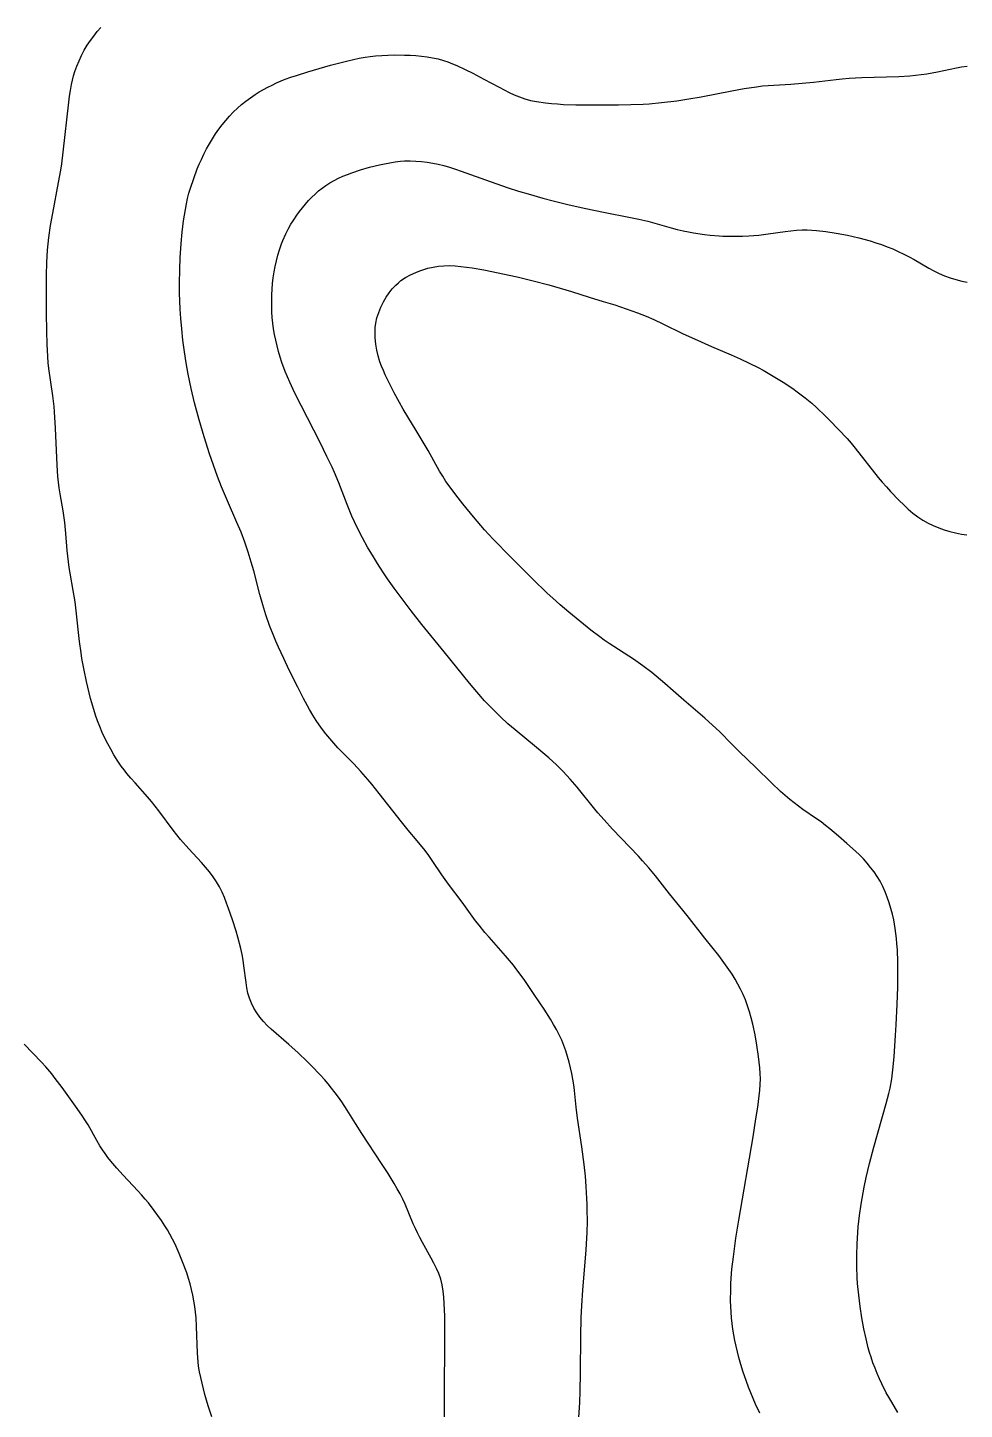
# Model space of a CAD drawing. Header units: metres. Extents: x 560466 to 562017, y 8123360 to 8125060.
# Drawn here: x 560847.8 to 561142.3, y 8124231.2 to 8124665.4 of the extents above; entities that cross this region are included whole.
import ezdxf

# ---------------------------------------------------------------- set-up
doc = ezdxf.new("R2010")
doc.units = ezdxf.units.M
doc.header["$MEASUREMENT"] = 0
doc.layers.add('Unknown_Line_Type', color=7, linetype='Continuous')

msp = doc.modelspace()

# ---------------------------------------------------------------- linework, layer by layer
at = {"layer": 'Unknown_Line_Type', "color": 18, "true_color": 0x000000}
for points in [[(560978.8, 8124188.49, 4180), (560978.87, 8124234.51, 4180), (560978.98, 8124254.54, 4180), (560978.95, 8124260.53, 4180), (560978.82, 8124264.49, 4180), (560978.69, 8124266.45, 4180), (560978.48, 8124268.38, 4180), (560978.16, 8124270.29, 4180), (560977.7, 8124272.15, 4180), (560977.1, 8124273.85, 4180), (560976.38, 8124275.51, 4180), (560975.57, 8124277.14, 4180), (560974.7, 8124278.77, 4180), (560971.98, 8124283.62, 4180), (560971.1, 8124285.26, 4180), (560970.41, 8124286.64, 4180), (560969.75, 8124288.03, 4180), (560969.08, 8124289.56, 4180), (560966.5, 8124295.72, 4180), (560965.8, 8124297.24, 4180), (560964.96, 8124298.89, 4180), (560964.06, 8124300.53, 4180), (560963.11, 8124302.14, 4180), (560961.14, 8124305.32, 4180), (560959.11, 8124308.47, 4180), (560952.93, 8124317.89, 4180), (560950.9, 8124321.05, 4180), (560948.26, 8124325.26, 4180), (560946.57, 8124327.85, 4180), (560945.56, 8124329.3, 4180), (560944.5, 8124330.72, 4180), (560943.41, 8124332.12, 4180), (560942.29, 8124333.49, 4180), (560941.13, 8124334.84, 4180), (560939.81, 8124336.29, 4180), (560937.09, 8124339.12, 4180), (560935.7, 8124340.51, 4180), (560932.86, 8124343.23, 4180), (560929.97, 8124345.87, 4180), (560924.44, 8124350.64, 4180), (560923.16, 8124351.83, 4180), (560921.95, 8124353.09, 4180), (560920.85, 8124354.42, 4180), (560919.85, 8124355.82, 4180), (560918.96, 8124357.28, 4180), (560918.19, 8124358.8, 4180), (560917.57, 8124360.38, 4180), (560917.1, 8124362.01, 4180), (560916.75, 8124363.68, 4180), (560916.49, 8124365.38, 4180), (560915.84, 8124370.6, 4180), (560915.58, 8124372.35, 4180), (560915.24, 8124374.18, 4180), (560914.83, 8124376, 4180), (560913.88, 8124379.63, 4180), (560913.36, 8124381.43, 4180), (560912.24, 8124385.02, 4180), (560911.03, 8124388.57, 4180), (560910.37, 8124390.32, 4180), (560909.68, 8124392.05, 4180), (560908.94, 8124393.74, 4180), (560908.12, 8124395.39, 4180), (560907.21, 8124396.99, 4180), (560906.15, 8124398.58, 4180), (560904.98, 8124400.1, 4180), (560903.74, 8124401.59, 4180), (560902.46, 8124403.05, 4180), (560898.51, 8124407.38, 4180), (560895.93, 8124410.33, 4180), (560893.6, 8124413.25, 4180), (560889.1, 8124419.24, 4180), (560887.95, 8124420.72, 4180), (560886.77, 8124422.18, 4180), (560885.5, 8124423.67, 4180), (560881.6, 8124428.06, 4180), (560880.31, 8124429.53, 4180), (560879.05, 8124431.03, 4180), (560878.14, 8124432.18, 4180), (560877.26, 8124433.35, 4180), (560876, 8124435.21, 4180), (560874.96, 8124436.89, 4180), (560873.98, 8124438.62, 4180), (560873.04, 8124440.37, 4180), (560872.15, 8124442.14, 4180), (560871.31, 8124443.94, 4180), (560870.52, 8124445.76, 4180), (560869.79, 8124447.61, 4180), (560869.18, 8124449.33, 4180), (560868.63, 8124451.08, 4180), (560867.64, 8124454.62, 4180), (560866.75, 8124458.19, 4180), (560866.34, 8124459.98, 4180), (560865.59, 8124463.54, 4180), (560864.92, 8124467.12, 4180), (560864.62, 8124468.92, 4180), (560864.09, 8124472.51, 4180), (560863.77, 8124475.28, 4180), (560863.13, 8124482.17, 4180), (560862.77, 8124484.93, 4180), (560862.17, 8124488.55, 4180), (560861.18, 8124493.95, 4180), (560860.88, 8124495.76, 4180), (560860.63, 8124497.57, 4180), (560860.27, 8124501.09, 4180), (560859.87, 8124506.4, 4180), (560859.52, 8124509.93, 4180), (560858.98, 8124513.54, 4180), (560858.03, 8124518.95, 4180), (560857.75, 8124520.75, 4180), (560857.51, 8124522.57, 4180), (560857.33, 8124524.33, 4180), (560857.09, 8124527.87, 4180), (560856.61, 8124539.51, 4180), (560856.31, 8124544.7, 4180), (560856.16, 8124546.38, 4180), (560855.78, 8124549.73, 4180), (560854.5, 8124558.33, 4180), (560854.3, 8124560.05, 4180), (560854.13, 8124562.01, 4180), (560853.92, 8124565.93, 4180), (560853.82, 8124569.87, 4180), (560853.77, 8124575.79, 4180), (560853.76, 8124583.69, 4180), (560853.79, 8124587.63, 4180), (560853.88, 8124591.57, 4180), (560854.07, 8124595.5, 4180), (560854.24, 8124597.46, 4180), (560854.47, 8124599.4, 4180), (560855.05, 8124603.26, 4180), (560855.75, 8124607.12, 4180), (560857.58, 8124616.75, 4180), (560858.25, 8124620.62, 4180), (560858.54, 8124622.56, 4180), (560859.02, 8124626.25, 4180), (560860.74, 8124642.02, 4180), (560860.98, 8124643.86, 4180), (560861.26, 8124645.69, 4180), (560861.6, 8124647.51, 4180), (560861.91, 8124648.88, 4180), (560862.26, 8124650.23, 4180), (560862.66, 8124651.57, 4180), (560863.29, 8124653.3, 4180), (560864, 8124655, 4180), (560864.79, 8124656.66, 4180), (560865.65, 8124658.28, 4180), (560866.59, 8124659.87, 4180), (560867.57, 8124661.33, 4180), (560868.61, 8124662.75, 4180), (560869.71, 8124664.13, 4180), (560870.86, 8124665.46, 4180)], [(561020.93, 8124225.52, 4200), (561021.4, 8124233.34, 4200), (561021.54, 8124236.93, 4200), (561021.65, 8124242.69, 4200), (561021.73, 8124254.23, 4200), (561021.86, 8124259.99, 4200), (561022.04, 8124263.84, 4200), (561022.35, 8124268.65, 4200), (561023.41, 8124281.31, 4200), (561023.65, 8124285.02, 4200), (561023.73, 8124286.8, 4200), (561023.8, 8124290.36, 4200), (561023.79, 8124293.93, 4200), (561023.76, 8124295.71, 4200), (561023.69, 8124297.49, 4200), (561023.47, 8124301.2, 4200), (561023.2, 8124304.44, 4200), (561022.81, 8124308.15, 4200), (561022.1, 8124313.7, 4200), (561020.76, 8124322.69, 4200), (561020.33, 8124326.14, 4200), (561019.76, 8124331.45, 4200), (561019.52, 8124333.22, 4200), (561019.23, 8124334.99, 4200), (561018.89, 8124336.79, 4200), (561018.5, 8124338.57, 4200), (561018.07, 8124340.35, 4200), (561017.58, 8124342.11, 4200), (561017.05, 8124343.85, 4200), (561016.45, 8124345.56, 4200), (561015.77, 8124347.24, 4200), (561014.98, 8124348.91, 4200), (561014.11, 8124350.56, 4200), (561013.19, 8124352.17, 4200), (561012.23, 8124353.77, 4200), (561010.22, 8124356.93, 4200), (561007.09, 8124361.62, 4200), (561003.89, 8124366.25, 4200), (561001.68, 8124369.29, 4200), (561000.55, 8124370.78, 4200), (560999.38, 8124372.24, 4200), (560998.12, 8124373.74, 4200), (560992.9, 8124379.58, 4200), (560991.62, 8124381.06, 4200), (560989.76, 8124383.34, 4200), (560988.66, 8124384.77, 4200), (560984.4, 8124390.61, 4200), (560980.18, 8124396.28, 4200), (560978.1, 8124399.21, 4200), (560975.02, 8124403.73, 4200), (560973.96, 8124405.21, 4200), (560972.79, 8124406.78, 4200), (560970.32, 8124409.83, 4200), (560967.47, 8124413.2, 4200), (560965.34, 8124415.8, 4200), (560958.36, 8124424.75, 4200), (560956, 8124427.7, 4200), (560954.8, 8124429.16, 4200), (560952.59, 8124431.69, 4200), (560950.36, 8124434.04, 4200), (560946.62, 8124437.8, 4200), (560945.4, 8124439.07, 4200), (560944.07, 8124440.51, 4200), (560942.79, 8124441.99, 4200), (560941.55, 8124443.51, 4200), (560940.51, 8124444.88, 4200), (560939.5, 8124446.28, 4200), (560938.54, 8124447.71, 4200), (560937.49, 8124449.39, 4200), (560936.49, 8124451.11, 4200), (560934.59, 8124454.61, 4200), (560932.76, 8124458.16, 4200), (560930.09, 8124463.52, 4200), (560928.35, 8124467.11, 4200), (560926.67, 8124470.73, 4200), (560925.87, 8124472.56, 4200), (560925.19, 8124474.2, 4200), (560923.91, 8124477.52, 4200), (560922.73, 8124480.88, 4200), (560921.73, 8124484.06, 4200), (560920.81, 8124487.27, 4200), (560918.91, 8124494.66, 4200), (560918.14, 8124497.41, 4200), (560917.18, 8124500.52, 4200), (560916.11, 8124503.67, 4200), (560914.93, 8124506.81, 4200), (560913.65, 8124509.91, 4200), (560910.63, 8124516.69, 4200), (560908.77, 8124521.09, 4200), (560907.51, 8124524.33, 4200), (560906.87, 8124526.09, 4200), (560905.03, 8124531.43, 4200), (560903.33, 8124536.79, 4200), (560901.77, 8124542.14, 4200), (560900.32, 8124547.52, 4200), (560899.25, 8124552.04, 4200), (560898.3, 8124556.5, 4200), (560897.67, 8124560.02, 4200), (560897.12, 8124563.57, 4200), (560896.66, 8124567.14, 4200), (560896.26, 8124570.72, 4200), (560895.98, 8124573.98, 4200), (560895.8, 8124576.92, 4200), (560895.62, 8124582.06, 4200), (560895.58, 8124585.01, 4200), (560895.64, 8124589.43, 4200), (560895.76, 8124593.11, 4200), (560896.05, 8124597.52, 4200), (560896.4, 8124601.11, 4200), (560896.85, 8124604.68, 4200), (560897.42, 8124608.23, 4200), (560897.76, 8124609.99, 4200), (560898.14, 8124611.67, 4200), (560898.56, 8124613.33, 4200), (560899.03, 8124614.97, 4200), (560900.04, 8124617.98, 4200), (560901.18, 8124621, 4200), (560901.81, 8124622.52, 4200), (560902.46, 8124623.97, 4200), (560903.26, 8124625.63, 4200), (560904.1, 8124627.26, 4200), (560904.99, 8124628.87, 4200), (560905.92, 8124630.46, 4200), (560906.91, 8124632, 4200), (560907.92, 8124633.47, 4200), (560909, 8124634.9, 4200), (560910.11, 8124636.26, 4200), (560911.28, 8124637.57, 4200), (560912.5, 8124638.84, 4200), (560913.77, 8124640.06, 4200), (560915.09, 8124641.22, 4200), (560916.45, 8124642.33, 4200), (560917.88, 8124643.39, 4200), (560919.36, 8124644.39, 4200), (560920.66, 8124645.2, 4200), (560921.98, 8124645.96, 4200), (560923.32, 8124646.69, 4200), (560924.69, 8124647.37, 4200), (560926.11, 8124648.03, 4200), (560927.55, 8124648.65, 4200), (560928.85, 8124649.16, 4200), (560930.59, 8124649.8, 4200), (560932.35, 8124650.39, 4200), (560935.91, 8124651.51, 4200), (560939.48, 8124652.56, 4200), (560943.07, 8124653.57, 4200), (560948.47, 8124654.98, 4200), (560950.28, 8124655.4, 4200), (560952.09, 8124655.78, 4200), (560953.92, 8124656.11, 4200), (560955.56, 8124656.34, 4200), (560957.22, 8124656.51, 4200), (560959.15, 8124656.66, 4200), (560961.08, 8124656.75, 4200), (560963.02, 8124656.8, 4200), (560966.34, 8124656.79, 4200), (560968.13, 8124656.71, 4200), (560969.91, 8124656.59, 4200), (560971.67, 8124656.43, 4200), (560973.41, 8124656.22, 4200), (560975.15, 8124655.95, 4200), (560976.88, 8124655.57, 4200), (560978.58, 8124655.09, 4200), (560979.99, 8124654.6, 4200), (560981.38, 8124654.05, 4200), (560982.76, 8124653.45, 4200), (560985.34, 8124652.24, 4200), (560987.75, 8124651.05, 4200), (560991.29, 8124649.21, 4200), (560996.04, 8124646.65, 4200), (560999.22, 8124645.03, 4200), (561000.83, 8124644.29, 4200), (561002.46, 8124643.62, 4200), (561004.12, 8124643.04, 4200), (561005.94, 8124642.55, 4200), (561007.79, 8124642.18, 4200), (561010.6, 8124641.77, 4200), (561012.5, 8124641.57, 4200), (561014.41, 8124641.41, 4200), (561016.33, 8124641.29, 4200), (561020.16, 8124641.17, 4200), (561024.01, 8124641.12, 4200), (561027.86, 8124641.12, 4200), (561033.64, 8124641.16, 4200), (561037.49, 8124641.23, 4200), (561041.33, 8124641.38, 4200), (561043.25, 8124641.5, 4200), (561047.1, 8124641.83, 4200), (561051.97, 8124642.41, 4200), (561055.75, 8124642.99, 4200), (561059.61, 8124643.68, 4200), (561069.23, 8124645.54, 4200), (561073.09, 8124646.24, 4200), (561076.95, 8124646.83, 4200), (561078.89, 8124647.07, 4200), (561082.43, 8124647.36, 4200), (561087.76, 8124647.66, 4200), (561091.31, 8124647.9, 4200), (561094.9, 8124648.27, 4200), (561102.08, 8124649.11, 4200), (561103.87, 8124649.29, 4200), (561106.14, 8124649.48, 4200), (561110.1, 8124649.68, 4200), (561121.69, 8124650.08, 4200), (561125.24, 8124650.28, 4200), (561127, 8124650.43, 4200), (561128.76, 8124650.63, 4200), (561130.58, 8124650.92, 4200), (561133.86, 8124651.54, 4200), (561139.9, 8124652.8, 4200), (561141.47, 8124653.08, 4200), (561143.22, 8124653.33, 4200)], [(561078.03, 8124230.06, 4220), (561076.72, 8124232.81, 4220), (561075.93, 8124234.58, 4220), (561074.48, 8124238.17, 4220), (561073.8, 8124239.99, 4220), (561072.69, 8124243.2, 4220), (561071.82, 8124246.08, 4220), (561071.43, 8124247.53, 4220), (561070.99, 8124249.29, 4220), (561070.22, 8124252.85, 4220), (561069.59, 8124256.42, 4220), (561069.34, 8124258.22, 4220), (561069.13, 8124260.02, 4220), (561068.99, 8124261.79, 4220), (561068.9, 8124263.57, 4220), (561068.86, 8124265.35, 4220), (561068.87, 8124268.91, 4220), (561068.93, 8124270.69, 4220), (561069.02, 8124272.47, 4220), (561069.26, 8124275.24, 4220), (561069.74, 8124279.19, 4220), (561070.54, 8124284.98, 4220), (561071.42, 8124290.62, 4220), (561075.9, 8124316.88, 4220), (561076.82, 8124322.51, 4220), (561077.37, 8124326.19, 4220), (561077.84, 8124329.73, 4220), (561078.02, 8124331.49, 4220), (561078.15, 8124333.26, 4220), (561078.2, 8124335.03, 4220), (561078.16, 8124336.79, 4220), (561078.04, 8124338.56, 4220), (561077.87, 8124340.33, 4220), (561077.65, 8124342.09, 4220), (561077.12, 8124345.62, 4220), (561076.52, 8124348.92, 4220), (561075.81, 8124352.26, 4220), (561075.34, 8124354.19, 4220), (561074.81, 8124356.09, 4220), (561073.98, 8124358.62, 4220), (561073.51, 8124359.86, 4220), (561072.79, 8124361.56, 4220), (561072, 8124363.22, 4220), (561071.14, 8124364.86, 4220), (561070.24, 8124366.41, 4220), (561069.3, 8124367.94, 4220), (561068.31, 8124369.44, 4220), (561067.29, 8124370.92, 4220), (561066.23, 8124372.37, 4220), (561065.16, 8124373.78, 4220), (561060.74, 8124379.31, 4220), (561055.22, 8124386.38, 4220), (561049.65, 8124393.25, 4220), (561045.21, 8124398.89, 4220), (561043.13, 8124401.4, 4220), (561041.19, 8124403.61, 4220), (561039.86, 8124405.06, 4220), (561031.71, 8124413.55, 4220), (561029.05, 8124416.43, 4220), (561027.11, 8124418.65, 4220), (561026.16, 8124419.77, 4220), (561020.56, 8124426.76, 4220), (561018.4, 8124429.27, 4220), (561016.16, 8124431.7, 4220), (561014.08, 8124433.77, 4220), (561011.74, 8124435.92, 4220), (561010.45, 8124437.04, 4220), (561007.82, 8124439.24, 4220), (561001.06, 8124444.75, 4220), (560998.83, 8124446.67, 4220), (560996.45, 8124448.86, 4220), (560993.94, 8124451.34, 4220), (560991.51, 8124453.9, 4220), (560989.11, 8124456.63, 4220), (560986.78, 8124459.41, 4220), (560978.75, 8124469.3, 4220), (560971.72, 8124477.86, 4220), (560968.42, 8124482.09, 4220), (560963.08, 8124489.24, 4220), (560961.01, 8124492.14, 4220), (560960.1, 8124493.47, 4220), (560958.33, 8124496.17, 4220), (560957.47, 8124497.54, 4220), (560956.54, 8124499.07, 4220), (560954.72, 8124502.17, 4220), (560953.11, 8124505.06, 4220), (560951.71, 8124507.74, 4220), (560950.57, 8124510.13, 4220), (560949.79, 8124511.93, 4220), (560948.33, 8124515.57, 4220), (560945.72, 8124522.37, 4220), (560944.32, 8124525.63, 4220), (560943.55, 8124527.31, 4220), (560941.93, 8124530.63, 4220), (560939.75, 8124534.99, 4220), (560931.85, 8124550.54, 4220), (560930.24, 8124553.94, 4220), (560929.48, 8124555.65, 4220), (560928.76, 8124557.38, 4220), (560927.73, 8124560.14, 4220), (560927.18, 8124561.87, 4220), (560926.68, 8124563.63, 4220), (560926.24, 8124565.39, 4220), (560925.83, 8124567.17, 4220), (560925.48, 8124568.96, 4220), (560925.17, 8124570.76, 4220), (560924.93, 8124572.57, 4220), (560924.76, 8124574.34, 4220), (560924.65, 8124576.12, 4220), (560924.59, 8124577.9, 4220), (560924.58, 8124579.68, 4220), (560924.61, 8124581.47, 4220), (560924.69, 8124583.25, 4220), (560924.83, 8124585.03, 4220), (560925.03, 8124586.82, 4220), (560925.31, 8124588.61, 4220), (560925.64, 8124590.37, 4220), (560926.03, 8124592.13, 4220), (560926.47, 8124593.87, 4220), (560926.97, 8124595.58, 4220), (560927.6, 8124597.42, 4220), (560928.04, 8124598.54, 4220), (560928.98, 8124600.61, 4220), (560929.76, 8124602.12, 4220), (560930.6, 8124603.59, 4220), (560931.49, 8124605.04, 4220), (560932.43, 8124606.45, 4220), (560933.3, 8124607.65, 4220), (560934.21, 8124608.82, 4220), (560935.15, 8124609.96, 4220), (560936.12, 8124611.05, 4220), (560937.14, 8124612.1, 4220), (560938.19, 8124613.11, 4220), (560939.29, 8124614.07, 4220), (560940.42, 8124614.97, 4220), (560941.6, 8124615.82, 4220), (560942.89, 8124616.64, 4220), (560944.23, 8124617.39, 4220), (560945.6, 8124618.07, 4220), (560946.97, 8124618.68, 4220), (560948.37, 8124619.24, 4220), (560949.79, 8124619.76, 4220), (560952.49, 8124620.67, 4220), (560955.32, 8124621.5, 4220), (560958.45, 8124622.28, 4220), (560960.02, 8124622.62, 4220), (560961.68, 8124622.94, 4220), (560963.35, 8124623.21, 4220), (560965.02, 8124623.4, 4220), (560966.33, 8124623.49, 4220), (560968.1, 8124623.52, 4220), (560969.88, 8124623.46, 4220), (560971.65, 8124623.31, 4220), (560973.42, 8124623.1, 4220), (560975.18, 8124622.83, 4220), (560976.93, 8124622.49, 4220), (560978.67, 8124622.08, 4220), (560980.49, 8124621.56, 4220), (560982.3, 8124620.97, 4220), (560984.09, 8124620.34, 4220), (560993.22, 8124617.01, 4220), (560998.86, 8124615.1, 4220), (561002.2, 8124614.05, 4220), (561005.24, 8124613.15, 4220), (561009.86, 8124611.85, 4220), (561013.11, 8124610.97, 4220), (561018.1, 8124609.74, 4220), (561023.28, 8124608.59, 4220), (561028.89, 8124607.41, 4220), (561037.35, 8124605.78, 4220), (561039.96, 8124605.23, 4220), (561042.77, 8124604.54, 4220), (561044.27, 8124604.14, 4220), (561050.17, 8124602.48, 4220), (561052.06, 8124601.97, 4220), (561053.96, 8124601.52, 4220), (561055.58, 8124601.19, 4220), (561057.22, 8124600.9, 4220), (561060.64, 8124600.39, 4220), (561062.37, 8124600.19, 4220), (561065.22, 8124599.95, 4220), (561066.36, 8124599.9, 4220), (561068.62, 8124599.85, 4220), (561070.6, 8124599.85, 4220), (561072.58, 8124599.9, 4220), (561074.56, 8124599.99, 4220), (561077.67, 8124600.23, 4220), (561080.61, 8124600.58, 4220), (561086, 8124601.33, 4220), (561087.79, 8124601.55, 4220), (561089.59, 8124601.72, 4220), (561091.38, 8124601.82, 4220), (561092.88, 8124601.84, 4220), (561094.39, 8124601.79, 4220), (561095.89, 8124601.69, 4220), (561098.83, 8124601.36, 4220), (561102.07, 8124600.86, 4220), (561103.83, 8124600.54, 4220), (561105.63, 8124600.16, 4220), (561109.2, 8124599.32, 4220), (561112.75, 8124598.35, 4220), (561114.5, 8124597.81, 4220), (561116.24, 8124597.23, 4220), (561118.04, 8124596.56, 4220), (561119.81, 8124595.85, 4220), (561121.57, 8124595.08, 4220), (561123.3, 8124594.26, 4220), (561125, 8124593.39, 4220), (561126.55, 8124592.52, 4220), (561131.14, 8124589.84, 4220), (561132.69, 8124589, 4220), (561134.4, 8124588.17, 4220), (561136.14, 8124587.42, 4220), (561137.9, 8124586.76, 4220), (561139.7, 8124586.2, 4220), (561141.52, 8124585.75, 4220), (561143.23, 8124585.46, 4220)], [(561121.47, 8124230.27, 4240), (561119.49, 8124233.45, 4240), (561118.54, 8124235.08, 4240), (561117.8, 8124236.43, 4240), (561116.41, 8124239.2, 4240), (561115.65, 8124240.84, 4240), (561114.93, 8124242.5, 4240), (561114.25, 8124244.18, 4240), (561113.61, 8124245.87, 4240), (561113.02, 8124247.57, 4240), (561112.56, 8124249.05, 4240), (561112.14, 8124250.53, 4240), (561111.42, 8124253.38, 4240), (561110.74, 8124256.48, 4240), (561110.1, 8124259.99, 4240), (561109.57, 8124263.55, 4240), (561109.13, 8124267.12, 4240), (561108.79, 8124270.71, 4240), (561108.66, 8124272.5, 4240), (561108.53, 8124276.07, 4240), (561108.51, 8124279.63, 4240), (561108.59, 8124283.2, 4240), (561108.69, 8124284.98, 4240), (561108.98, 8124288.56, 4240), (561109.39, 8124292.14, 4240), (561109.89, 8124295.7, 4240), (561110.17, 8124297.48, 4240), (561110.81, 8124300.99, 4240), (561111.47, 8124304.09, 4240), (561112.5, 8124308.47, 4240), (561113.84, 8124313.56, 4240), (561117.77, 8124327.29, 4240), (561118.6, 8124330.51, 4240), (561118.97, 8124332.13, 4240), (561119.52, 8124335.07, 4240), (561119.79, 8124336.96, 4240), (561120, 8124338.87, 4240), (561120.26, 8124342.05, 4240), (561120.71, 8124348.69, 4240), (561120.91, 8124352.05, 4240), (561121.24, 8124358.5, 4240), (561121.42, 8124363.92, 4240), (561121.45, 8124367.81, 4240), (561121.42, 8124371.7, 4240), (561121.28, 8124375.59, 4240), (561121.15, 8124377.52, 4240), (561120.98, 8124379.22, 4240), (561120.59, 8124382.28, 4240), (561120.14, 8124384.99, 4240), (561119.73, 8124386.81, 4240), (561119.26, 8124388.61, 4240), (561118.71, 8124390.38, 4240), (561118.1, 8124392.14, 4240), (561117.42, 8124393.87, 4240), (561116.67, 8124395.55, 4240), (561115.82, 8124397.19, 4240), (561114.92, 8124398.69, 4240), (561113.94, 8124400.13, 4240), (561112.88, 8124401.52, 4240), (561111.76, 8124402.88, 4240), (561110.58, 8124404.18, 4240), (561109.35, 8124405.44, 4240), (561108.07, 8124406.65, 4240), (561105.43, 8124409.02, 4240), (561102.76, 8124411.34, 4240), (561100.07, 8124413.62, 4240), (561098.7, 8124414.72, 4240), (561097.3, 8124415.78, 4240), (561095.89, 8124416.79, 4240), (561091.59, 8124419.72, 4240), (561090.19, 8124420.73, 4240), (561088.82, 8124421.77, 4240), (561087.47, 8124422.85, 4240), (561085.98, 8124424.11, 4240), (561084.52, 8124425.41, 4240), (561081.66, 8124428.09, 4240), (561076.76, 8124432.9, 4240), (561071.66, 8124437.81, 4240), (561069.15, 8124440.3, 4240), (561065.43, 8124444.08, 4240), (561064.16, 8124445.31, 4240), (561062, 8124447.3, 4240), (561060.7, 8124448.44, 4240), (561054.11, 8124454.05, 4240), (561050.83, 8124457, 4240), (561048.19, 8124459.34, 4240), (561045.48, 8124461.61, 4240), (561044.1, 8124462.71, 4240), (561041.24, 8124464.85, 4240), (561038.3, 8124466.9, 4240), (561030.64, 8124471.86, 4240), (561029.13, 8124472.9, 4240), (561027.71, 8124473.94, 4240), (561024.92, 8124476.1, 4240), (561018.02, 8124481.67, 4240), (561015.29, 8124483.97, 4240), (561013.96, 8124485.13, 4240), (561011.05, 8124487.83, 4240), (561006.77, 8124491.99, 4240), (560999.73, 8124499.01, 4240), (560994.16, 8124504.7, 4240), (560991.46, 8124507.61, 4240), (560990.29, 8124508.93, 4240), (560987.99, 8124511.66, 4240), (560984.63, 8124515.81, 4240), (560982.43, 8124518.57, 4240), (560980.32, 8124521.38, 4240), (560979.32, 8124522.82, 4240), (560978.32, 8124524.4, 4240), (560977.37, 8124526.01, 4240), (560973.73, 8124532.52, 4240), (560971.89, 8124535.68, 4240), (560969.99, 8124538.81, 4240), (560967.32, 8124543.09, 4240), (560965.86, 8124545.55, 4240), (560964.71, 8124547.58, 4240), (560963.06, 8124550.68, 4240), (560961.63, 8124553.52, 4240), (560960.29, 8124556.29, 4240), (560959.67, 8124557.65, 4240), (560959.1, 8124559.02, 4240), (560958.59, 8124560.4, 4240), (560958.06, 8124562.22, 4240), (560957.65, 8124564.06, 4240), (560957.33, 8124565.98, 4240), (560957.13, 8124567.9, 4240), (560957.07, 8124569.82, 4240), (560957.13, 8124571.16, 4240), (560957.29, 8124572.49, 4240), (560957.67, 8124574.22, 4240), (560958.22, 8124575.93, 4240), (560958.9, 8124577.59, 4240), (560959.72, 8124579.23, 4240), (560960.55, 8124580.66, 4240), (560961.48, 8124582.02, 4240), (560962.49, 8124583.31, 4240), (560963.6, 8124584.51, 4240), (560964.38, 8124585.23, 4240), (560965.2, 8124585.9, 4240), (560966.61, 8124586.88, 4240), (560968.18, 8124587.76, 4240), (560969.83, 8124588.5, 4240), (560971.1, 8124588.99, 4240), (560972.39, 8124589.42, 4240), (560973.7, 8124589.79, 4240), (560975.34, 8124590.16, 4240), (560977.01, 8124590.42, 4240), (560978.69, 8124590.58, 4240), (560980.47, 8124590.61, 4240), (560982.26, 8124590.54, 4240), (560984.05, 8124590.38, 4240), (560985.84, 8124590.16, 4240), (560987.64, 8124589.89, 4240), (560991.21, 8124589.24, 4240), (561001.7, 8124587.05, 4240), (561006.73, 8124585.85, 4240), (561011.67, 8124584.54, 4240), (561018.81, 8124582.45, 4240), (561024.37, 8124580.72, 4240), (561028.83, 8124579.38, 4240), (561032.41, 8124578.24, 4240), (561035.98, 8124577.04, 4240), (561039.52, 8124575.77, 4240), (561042.26, 8124574.7, 4240), (561044.68, 8124573.67, 4240), (561047.52, 8124572.36, 4240), (561053.97, 8124569.2, 4240), (561057.49, 8124567.56, 4240), (561062.83, 8124565.23, 4240), (561069.06, 8124562.59, 4240), (561071.89, 8124561.32, 4240), (561074.69, 8124559.99, 4240), (561077.49, 8124558.58, 4240), (561079.1, 8124557.71, 4240), (561082.27, 8124555.91, 4240), (561085.39, 8124554, 4240), (561088.37, 8124552, 4240), (561089.82, 8124550.96, 4240), (561092.29, 8124549.06, 4240), (561094.34, 8124547.35, 4240), (561095.8, 8124546.05, 4240), (561098.65, 8124543.35, 4240), (561100.04, 8124541.97, 4240), (561102.78, 8124539.16, 4240), (561105.45, 8124536.27, 4240), (561106.74, 8124534.79, 4240), (561107.99, 8124533.29, 4240), (561115.28, 8124524.08, 4240), (561116.53, 8124522.57, 4240), (561117.82, 8124521.09, 4240), (561119.15, 8124519.64, 4240), (561121.88, 8124516.82, 4240), (561123.29, 8124515.45, 4240), (561124.72, 8124514.13, 4240), (561126.19, 8124512.87, 4240), (561127.72, 8124511.69, 4240), (561129.31, 8124510.62, 4240), (561130.91, 8124509.72, 4240), (561132.57, 8124508.92, 4240), (561134.27, 8124508.22, 4240), (561136.01, 8124507.6, 4240), (561137.79, 8124507.06, 4240), (561139.58, 8124506.6, 4240), (561141.4, 8124506.24, 4240), (561143.14, 8124506.01, 4240)], [(560905.75, 8124228.89, 4160), (560904.6, 8124232.36, 4160), (560903.57, 8124235.87, 4160), (560902.65, 8124239.41, 4160), (560902.25, 8124241.2, 4160), (560901.9, 8124242.98, 4160), (560901.6, 8124244.78, 4160), (560901.43, 8124246.16, 4160), (560901.3, 8124247.54, 4160), (560901.22, 8124248.92, 4160), (560900.97, 8124257.21, 4160), (560900.82, 8124259.98, 4160), (560900.64, 8124261.78, 4160), (560900.41, 8124263.57, 4160), (560900.12, 8124265.36, 4160), (560899.78, 8124267.13, 4160), (560899.4, 8124268.9, 4160), (560898.96, 8124270.65, 4160), (560898.45, 8124272.38, 4160), (560897.87, 8124274.14, 4160), (560896.55, 8124277.6, 4160), (560895.49, 8124280.16, 4160), (560894.19, 8124283.08, 4160), (560893.4, 8124284.71, 4160), (560892.56, 8124286.31, 4160), (560891.81, 8124287.63, 4160), (560891.01, 8124288.93, 4160), (560889.93, 8124290.56, 4160), (560888.79, 8124292.15, 4160), (560887.62, 8124293.72, 4160), (560885.78, 8124296.09, 4160), (560884.82, 8124297.25, 4160), (560883.67, 8124298.59, 4160), (560882.49, 8124299.89, 4160), (560877.85, 8124304.8, 4160), (560875.86, 8124306.95, 4160), (560873.97, 8124309.19, 4160), (560873.08, 8124310.35, 4160), (560872.21, 8124311.57, 4160), (560871.37, 8124312.81, 4160), (560870.57, 8124314.07, 4160), (560869.61, 8124315.69, 4160), (560866.81, 8124320.58, 4160), (560865.83, 8124322.18, 4160), (560864.87, 8124323.65, 4160), (560862.85, 8124326.53, 4160), (560858.67, 8124332.31, 4160), (560856.52, 8124335.21, 4160), (560855.4, 8124336.62, 4160), (560853.5, 8124338.85, 4160), (560852.16, 8124340.29, 4160), (560849.44, 8124343.12, 4160), (560846.74, 8124345.98, 4160)]]:
    msp.add_polyline3d(points, dxfattribs=at)

doc.saveas('drawing.dxf')
